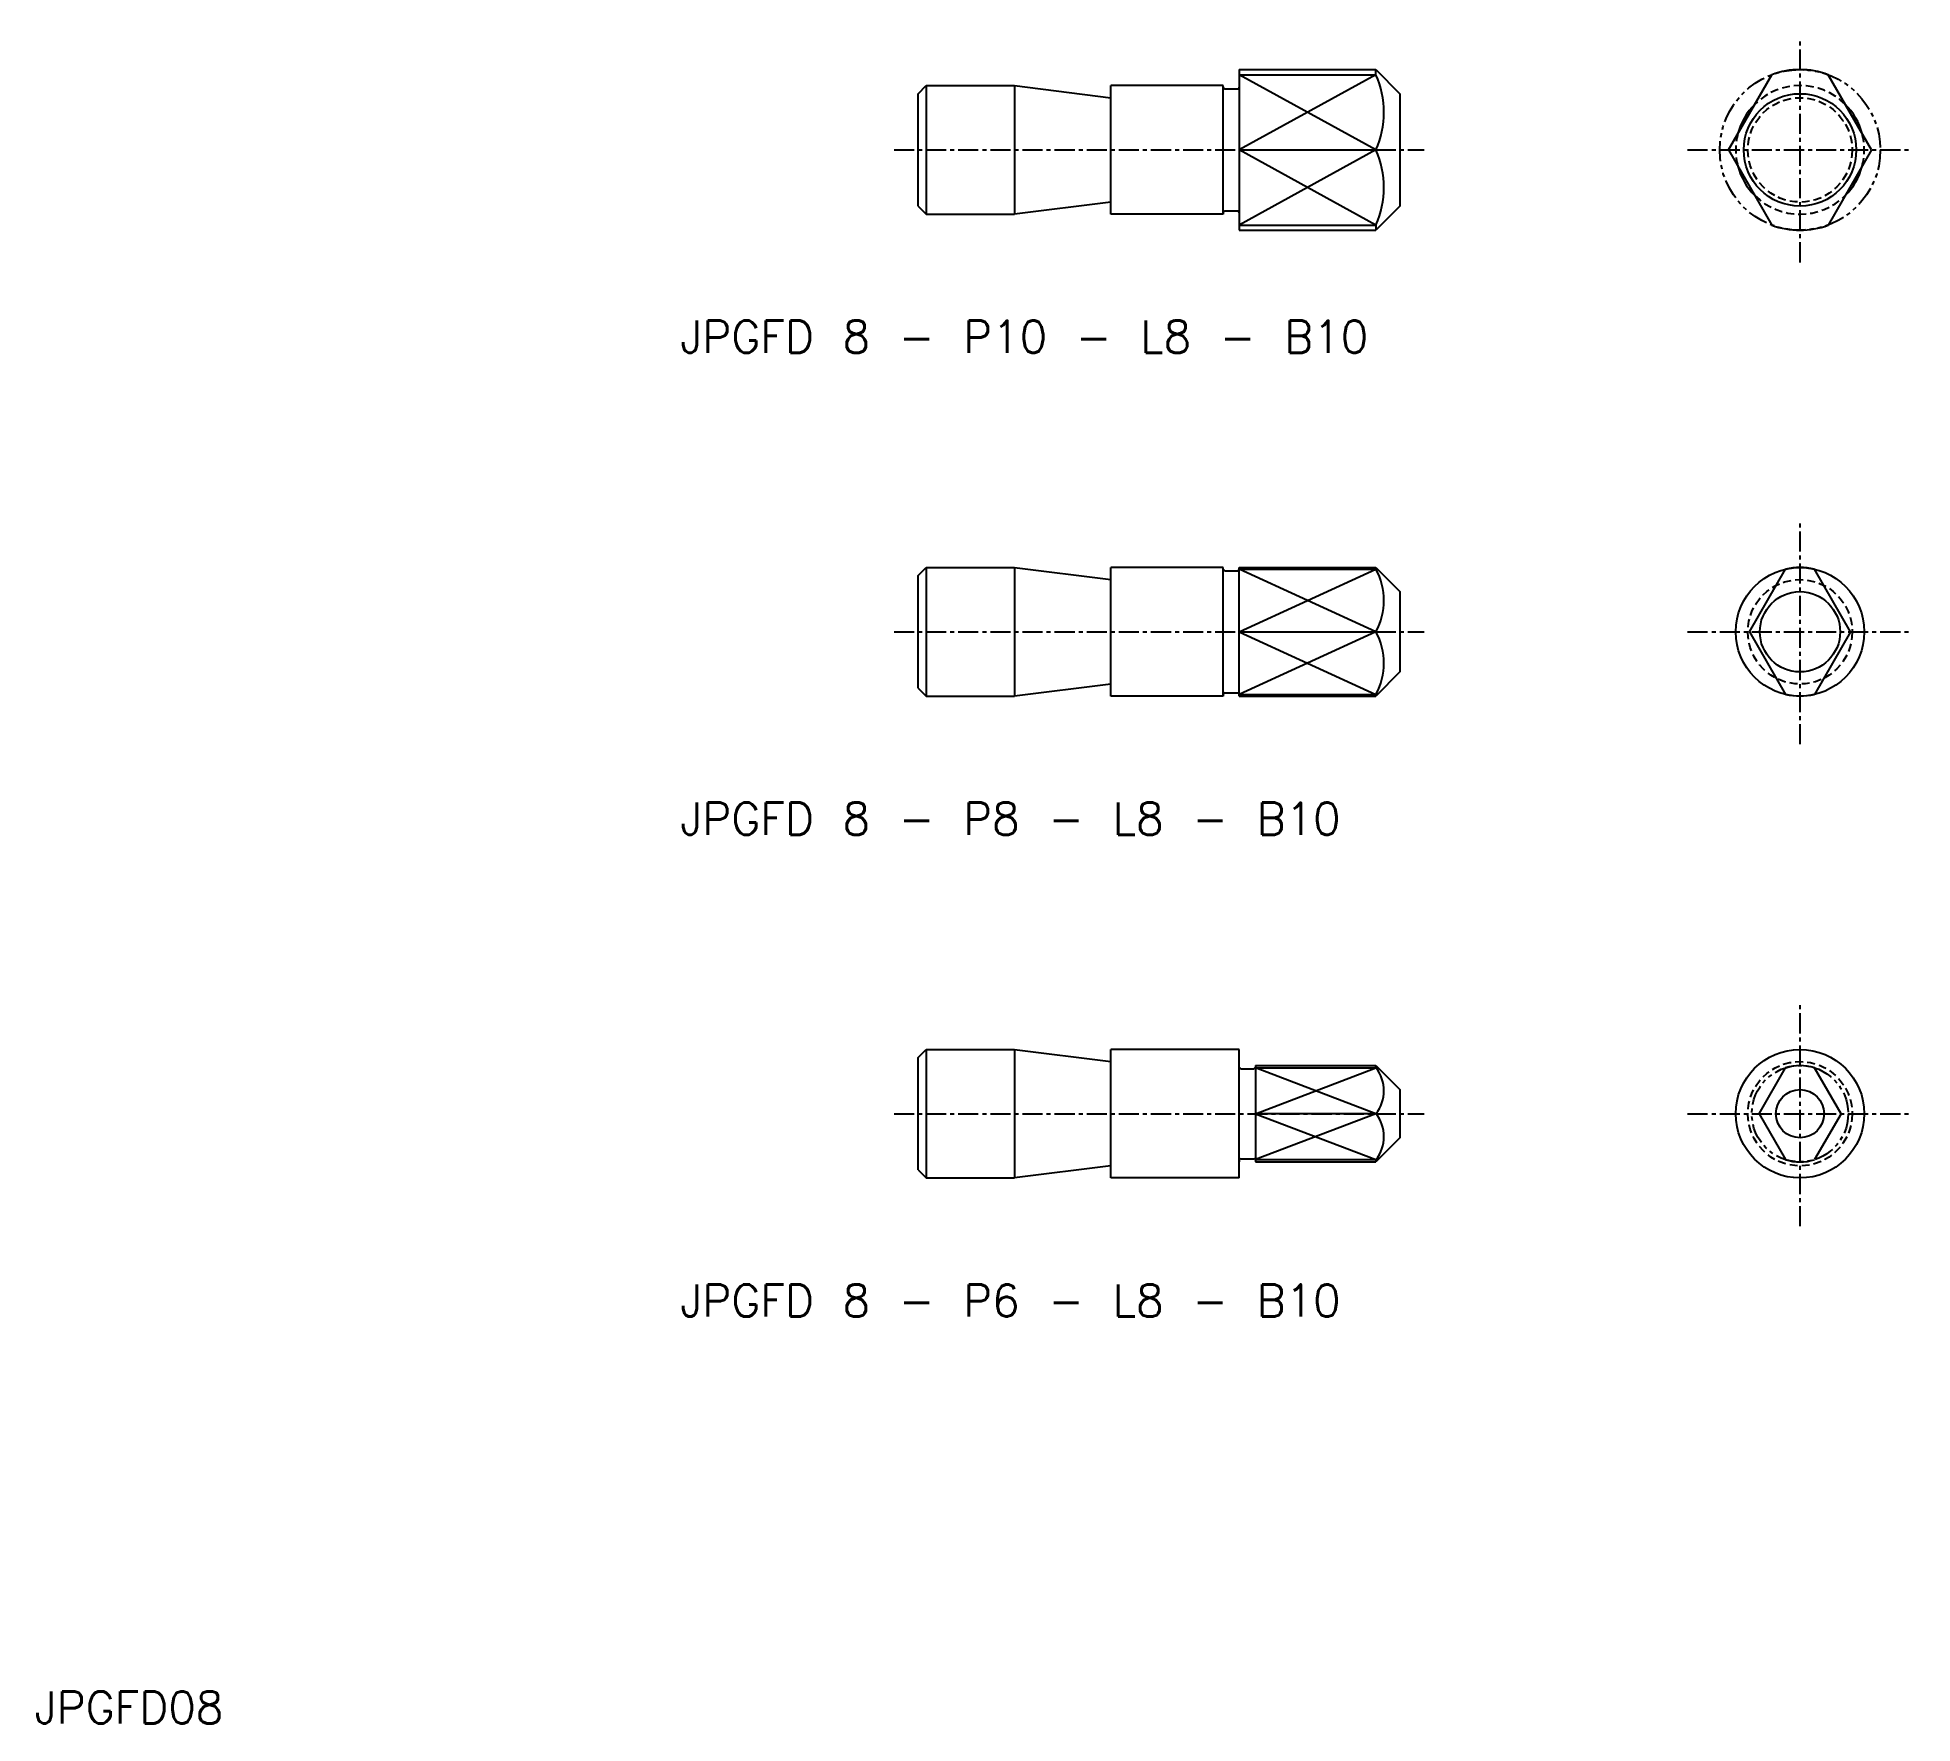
# Model space of a CAD drawing. Extents: x 5 to 122, y 5 to 110.
import ezdxf

# ---------------------------------------------------------------- set-up
doc = ezdxf.new("R2010")
doc.units = 0
for name, pattern in [('CENTER', [2, 1.25, -0.25, 0.25, -0.25]), ('DASHED', [0.75, 0.5, -0.25]), ('PHANTOM', [2.5, 1.25, -0.25, 0.25, -0.25, 0.25, -0.25])]:
    doc.linetypes.add(name, pattern=pattern)
doc.layers.get('0').update_dxf_attribs({"linetype": 'CONTINUOUS'})
doc.layers.add('CENTER', color=1, linetype='CENTER')
doc.styles.get("Standard").update_dxf_attribs({"font": 'txt.shx', "width": 0.8, "bigfont": 'bigfont.shx'})

msp = doc.modelspace()

# ---------------------------------------------------------------- linework, layer by layer
at = {"color": 7, "linetype": 'CONTINUOUS'}
for p, q in [((80, 107.96), (88.5, 107.96)), ((80, 107.96), (80, 97.96)), ((80, 107.64), (88.5, 107.64)), ((88.5, 107.96), (90, 106.46)), ((88.5, 107.64), (88.5, 107.96)), ((110.46, 102.96), (113.16, 107.64)), ((119.37, 102.96), (116.66, 107.64)), ((60, 106.46), (60.5, 106.96)), ((60, 99.46), (60, 106.46)), ((60.5, 106.96), (66, 106.96)), ((60.5, 106.96), (60.5, 98.96)), ((66, 106.96), (72, 106.21)), ((66, 106.96), (66, 98.96)), ((79, 106.96), (72, 106.96)), ((72, 98.96), (72, 106.96)), ((79, 106.86), (79, 106.96)), ((79, 98.96), (79, 106.96)), ((79.1, 106.76), (79.9, 106.76)), ((90, 106.46), (90, 99.46)), ((80, 102.96), (88.5, 102.96)), ((110.46, 102.96), (113.16, 98.27)), ((119.37, 102.96), (116.66, 98.27)), ((60, 99.46), (60.5, 98.96)), ((72, 99.71), (66, 98.96)), ((90, 99.46), (88.5, 97.96)), ((60.5, 98.96), (66, 98.96)), ((79, 98.96), (72, 98.96)), ((79, 99.06), (79, 98.96)), ((79.1, 99.16), (79.9, 99.16)), ((80, 98.27), (88.5, 98.27)), ((88.5, 98.27), (88.5, 97.96)), ((80, 97.96), (88.5, 97.96)), ((60, 76.46), (60.5, 76.96)), ((60, 69.46), (60, 76.46)), ((60.5, 76.96), (60.5, 68.96)), ((60.5, 76.96), (66, 76.96)), ((66, 76.96), (72, 76.21)), ((66, 76.96), (66, 68.96)), ((79, 76.96), (72, 76.96)), ((72, 68.96), (72, 76.96)), ((79, 68.96), (79, 76.96)), ((79, 76.86), (79, 76.96)), ((79.1, 76.76), (79.9, 76.76)), ((80, 76.96), (88.5, 76.96)), ((80, 68.96), (80, 76.96)), ((80, 76.85), (88.5, 76.85)), ((88.5, 76.96), (90, 75.46)), ((88.5, 76.85), (88.5, 76.96)), ((111.76, 72.96), (114.01, 76.85)), ((118.06, 72.96), (115.81, 76.85)), ((90, 75.46), (90, 70.46)), ((80, 72.96), (88.5, 72.96)), ((111.76, 72.96), (114.01, 69.06)), ((118.06, 72.96), (115.81, 69.06)), ((90, 70.46), (88.5, 68.96)), ((60, 69.46), (60.5, 68.96)), ((60.5, 68.96), (66, 68.96)), ((72, 69.71), (66, 68.96)), ((79, 68.96), (72, 68.96)), ((79, 69.06), (79, 68.96)), ((79.1, 69.16), (79.9, 69.16)), ((80, 69.06), (88.5, 69.06)), ((80, 68.96), (88.5, 68.96)), ((88.5, 69.06), (88.5, 68.96)), ((60, 46.46), (60.5, 46.96)), ((60.5, 46.96), (60.5, 38.96)), ((60.5, 46.96), (66, 46.96)), ((66, 46.96), (72, 46.21)), ((66, 46.96), (66, 38.96)), ((72, 38.96), (72, 46.96)), ((80, 46.96), (72, 46.96)), ((80, 38.96), (80, 46.96)), ((60, 39.46), (60, 46.46)), ((80, 45.86), (80, 45.96)), ((80.1, 45.76), (80.9, 45.76)), ((81, 45.96), (88.5, 45.96)), ((81, 45.96), (81, 39.96)), ((81, 45.82), (88.5, 45.82)), ((88.5, 45.96), (90, 44.46)), ((88.5, 45.82), (88.5, 45.96)), ((112.36, 42.96), (114.01, 45.82)), ((117.47, 42.96), (115.81, 45.82)), ((90, 44.46), (90, 41.46)), ((88.5, 42.96), (81, 42.96)), ((112.36, 42.96), (114.01, 40.1)), ((117.47, 42.96), (115.81, 40.1)), ((90, 41.46), (88.5, 39.96)), ((72, 39.71), (66, 38.96)), ((80, 40.06), (80, 39.96)), ((80.1, 40.16), (80.9, 40.16)), ((81, 40.1), (88.5, 40.1)), ((81, 39.96), (88.5, 39.96)), ((88.5, 40.1), (88.5, 39.96)), ((60, 39.46), (60.5, 38.96)), ((60.5, 38.96), (66, 38.96)), ((80, 38.96), (72, 38.96))]:
    msp.add_line(p, q, dxfattribs=at)
at = {"color": 3, "linetype": 'CONTINUOUS'}
for p, q in [((88.5, 107.64), (80, 102.96)), ((88.5, 102.96), (80, 107.64)), ((88.5, 102.96), (80, 98.27)), ((88.5, 98.27), (80, 102.96)), ((80, 72.96), (88.5, 76.85)), ((88.5, 72.96), (80, 76.85)), ((80, 72.96), (88.5, 69.06)), ((88.5, 72.96), (80, 69.06)), ((81, 42.96), (88.5, 45.82)), ((88.5, 42.96), (81, 45.82)), ((81, 42.96), (88.5, 40.1)), ((88.5, 42.96), (81, 40.1))]:
    msp.add_line(p, q, dxfattribs=at)
at = {"color": 3, "linetype": 'PHANTOM'}
for centre, radius in [((114.91, 102.96), 5), ((114.91, 42.96), 3)]:
    msp.add_circle(centre, radius, dxfattribs=at)
at = {"color": 7, "linetype": 'CONTINUOUS'}
for centre, radius in [((114.91, 102.96), 3.5), ((114.91, 72.96), 4), ((114.91, 72.96), 2.5), ((114.91, 42.96), 4), ((114.91, 42.96), 1.5)]:
    msp.add_circle(centre, radius, dxfattribs=at)
at = {"color": 3, "linetype": 'DASHED'}
for centre in [(114.91, 102.96), (114.91, 72.96), (114.91, 42.96)]:
    msp.add_circle(centre, 3.25, dxfattribs=at)
at = {"color": 7, "linetype": 'CONTINUOUS'}
for centre, radius, start, end in [((83.27, 105.3), 5.73, 335.8961, 24.1039), ((114.91, 102.96), 5, 69.5127, 110.4873), ((79.1, 106.86), 0.1, 180, 270), ((79.9, 106.86), 0.1, 270, 0), ((114.91, 102.96), 4, 134.656, 165.344), ((114.91, 102.96), 4, 14.656, 45.344), ((83.27, 100.62), 5.73, 335.8961, 24.1039), ((114.91, 102.96), 4, 194.656, 225.344), ((114.91, 102.96), 4, 314.656, 345.344), ((79.1, 99.06), 0.1, 90, 180), ((79.9, 99.06), 0.1, 0, 90), ((114.91, 102.96), 5, 249.5127, 290.4873), ((79.1, 76.86), 0.1, 180, 270), ((79.9, 76.86), 0.1, 270, 0), ((84.95, 74.91), 4.05, 331.2191, 28.7809), ((114.91, 72.96), 4, 76.9971, 103.0029), ((84.95, 71.01), 4.05, 331.2191, 28.7809), ((79.1, 69.06), 0.1, 90, 180), ((79.9, 69.06), 0.1, 0, 90), ((114.91, 72.96), 4, 256.9971, 283.0029), ((80.1, 45.86), 0.1, 180, 270), ((80.9, 45.86), 0.1, 270, 0), ((86.7, 44.39), 2.3, 321.4783, 38.5217), ((114.91, 42.96), 3, 72.5424, 107.4576), ((86.7, 41.53), 2.3, 321.4783, 38.5217), ((80.1, 40.06), 0.1, 90, 180), ((80.9, 40.06), 0.1, 0, 90), ((114.91, 42.96), 3, 252.5424, 287.4576)]:
    msp.add_arc(centre, radius, start, end, dxfattribs=at)
at = {"color": 3, "linetype": 'DASHED'}
for start, end in [(45.344, 134.656), (165.344, 194.656), (345.344, 14.656), (225.344, 314.656)]:
    msp.add_arc((114.91, 102.96), 4, start, end, dxfattribs=at)
at = {"layer": 'CENTER', "color": 1, "linetype": 'CENTER'}
for p, q in [((114.91, 95.96), (114.91, 109.96)), ((58.5, 102.96), (91.5, 102.96)), ((107.91, 102.96), (121.91, 102.96)), ((114.91, 65.96), (114.91, 79.96)), ((58.5, 72.96), (91.5, 72.96)), ((107.91, 72.96), (121.91, 72.96)), ((114.91, 35.96), (114.91, 49.96)), ((58.5, 42.96), (91.5, 42.96)), ((107.91, 42.96), (121.91, 42.96))]:
    msp.add_line(p, q, dxfattribs=at)

# ---------------------------------------------------------------- texts
at = {"color": 7, "linetype": 'CONTINUOUS'}
for s, p in [('JPGFD 8 - P10 - L8 - B10', (45.2, 90.33)), ('JPGFD 8 - P8 - L8 - B10', (45.2, 60.33)), ('JPGFD 8 - P6 - L8 - B10', (45.2, 30.33)), ('JPGFD08', (5, 5))]:
    msp.add_text(s, height=2, dxfattribs=at).set_placement(p)

doc.saveas('drawing.dxf')
